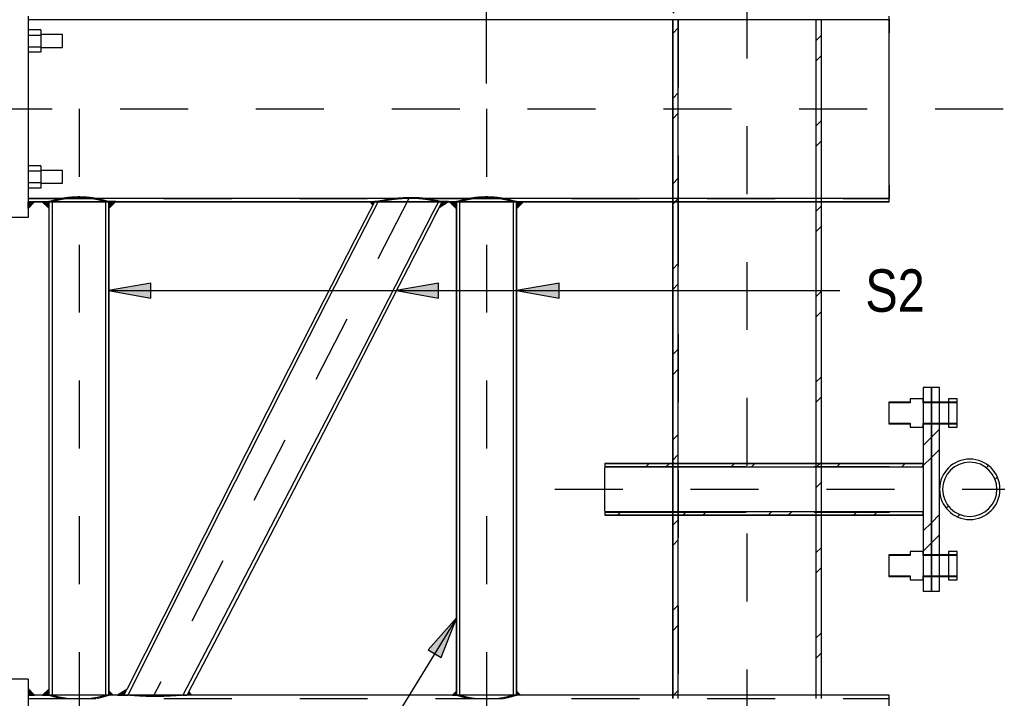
# Model space of a CAD drawing. Header units: metres. Extents: x -1109.9 to -1078.3, y 2.7 to 25.4.
# Drawn here: x -1086.195 to -1084.756, y 21.287 to 22.287 of the extents above; entities that cross this region are included whole.
import ezdxf

# ---------------------------------------------------------------- set-up
doc = ezdxf.new("R2010")
doc.units = ezdxf.units.M
doc.linetypes.add('JacobsCenter', pattern=[0.015, 0.009, -0.0015, 0.003, -0.0015])
doc.linetypes.add('JacobsDash', pattern=[0.0045, 0.003, -0.0015])
doc.layers.get('Defpoints').update_dxf_attribs({"color": 41})
for name, color, linetype, lineweight in [('A-ANNO-DIMS', 7, 'Continuous', 9), ('A-DETL', 7, 'Continuous', 13), ('A-DETL-GENF', 7, 'Continuous', 9), ('A-GENM', 7, 'Continuous', 35), ('G-ANNO-TEXT', 7, 'Continuous', 9), ('S-BEAM', 7, 'Continuous', 50), ('S-BEAM-HDLN', 7, 'JacobsDash', 18), ('S-FSTN', 7, 'Continuous', 18)]:
    doc.layers.add(name, color=color, linetype=linetype, lineweight=lineweight)
doc.styles.add('Arial Narrow', font='ARIALN.TTF', dxfattribs={"height": 0.0625})
doc.dimstyles.new('Dimension_Standard_O__mm_', dxfattribs={"dimscale": 0.3048, "dimtxt": 0.063964, "dimasz": 0.205052, "dimexe": 0.19685, "dimexo": 0.123031, "dimgap": 0.123031, "dimtad": 1, "dimdec": 0, "dimlfac": 1000, "dimzin": 0, "dimdsep": 46, "dimtxsty": 'Arial Narrow', "dimsah": 1, "dimcen": 0.09, "dimaunit": 1, "dimadec": 4, "dimazin": 0, "dimtfac": 1, "dimtdec": 4, "dimtix": 1, "dimtmove": 0, "dimatfit": 3, "dimfxl": 1, "dimtvp": 1, "dimtfill": 1, "dimtolj": 1, "dimtzin": 0, "dimlwd": 18, "dimlwe": 18, "dimarcsym": 2})
pattern_1 = [(45, (1135.384, 22.258), (-0.0628618, 0.0628618), []), (45, (1135.384, 22.354), (-0.0628618, 0.0628618), [])]

# ---------------------------------------------------------------- blocks, each defined once
blk = doc.blocks.new('T2D_STATIC SIGN BRACKET BR_08 _3750 WX2700 H_ - SIGN BRACKET 400x400-7293269-DRG-2873202 - TRUSS TYPE T6')
at = {"layer": 'A-GENM', "lineweight": 9}
h = blk.add_hatch(dxfattribs=at)
h.set_pattern_fill('FP_3', color=256, style=0, pattern_type=2)
h.set_pattern_definition(pattern_1)
h.paths.add_polyline_path([(1138.0564, 21.4448), (1138.0564, 21.7448), (1138.0444, 21.7448), (1138.0444, 21.4448)])
h = blk.add_hatch(dxfattribs=at)
h.set_pattern_fill('FP_3', color=256, style=0, pattern_type=2)
h.set_pattern_definition(pattern_1)
h.paths.add_polyline_path([(1138.0684, 21.4448), (1138.0684, 21.7448), (1138.0564, 21.7448), (1138.0564, 21.4448)])
h = blk.add_hatch(dxfattribs=at)
h.set_pattern_fill('FP_3', color=256, style=0, pattern_type=2)
h.set_pattern_definition(pattern_1)
h.paths.add_polyline_path([(1137.5753, 21.5571), (1138.0444, 21.5571), (1138.0444, 21.5616), (1137.5753, 21.5616)])
h.paths.add_polyline_path([(1138.0444, 21.6279), (1138.0444, 21.6324), (1137.5753, 21.6324), (1137.5753, 21.6279), (1137.9575, 21.6279)])
h = blk.add_hatch(dxfattribs=at)
h.set_pattern_fill('FP_3', color=256, style=0, pattern_type=2)
h.set_pattern_definition(pattern_1)
h.paths.add_polyline_path([(1138.1128, 21.5503), (1138.1243, 21.5518), (1138.135, 21.5563), (1138.1442, 21.5633), (1138.1513, 21.5725), (1138.1558, 21.5833), (1138.1573, 21.5948), (1138.1558, 21.6063), (1138.1513, 21.617), (1138.1442, 21.6262), (1138.135, 21.6333), (1138.1243, 21.6377), (1138.1128, 21.6392), (1138.1013, 21.6377), (1138.0906, 21.6333), (1138.0814, 21.6262), (1138.0743, 21.617), (1138.0699, 21.6063), (1138.0684, 21.5948), (1138.0699, 21.5833), (1138.0743, 21.5725), (1138.0814, 21.5633), (1138.0906, 21.5563), (1138.1013, 21.5518), (1138.1078, 21.551)])
h.paths.add_polyline_path([(1138.1128, 21.5548), (1138.1025, 21.5562), (1138.0928, 21.5602), (1138.0846, 21.5665), (1138.0782, 21.5748), (1138.0742, 21.5844), (1138.0729, 21.5948), (1138.0742, 21.6051), (1138.0782, 21.6147), (1138.0846, 21.623), (1138.0928, 21.6294), (1138.1025, 21.6334), (1138.1128, 21.6347), (1138.1232, 21.6334), (1138.1328, 21.6294), (1138.1411, 21.623), (1138.1474, 21.6147), (1138.1514, 21.6051), (1138.1528, 21.5948), (1138.1514, 21.5844), (1138.1474, 21.5748), (1138.1411, 21.5665), (1138.1328, 21.5602), (1138.1232, 21.5562)])
at = {"layer": 'S-BEAM-HDLN', "linetype": 'Continuous', "lineweight": 9}
h = blk.add_hatch(dxfattribs=at)
h.set_pattern_fill('FP_3', color=256, style=0, pattern_type=2)
h.set_pattern_definition(pattern_1)
h.paths.add_polyline_path([(1137.6836, 20.5848), (1137.6836, 23.2847), (1137.6754, 23.2847), (1137.6754, 20.5848)])
h.paths.add_polyline_path([(1137.8861, 20.5848), (1137.8943, 20.5848), (1137.8943, 23.2847), (1137.8861, 23.2847), (1137.8861, 20.6973)])
at = {"layer": 'A-GENM', "lineweight": 13}
for p, q in [((1137.6753, 22.2867), (1137.6753, 22.0233)), ((1137.6754, 22.2867), (1137.6754, 22.0233)), ((1137.6836, 22.0233), (1137.6836, 22.2867)), ((1137.8861, 22.2867), (1137.8861, 22.0233)), ((1137.8943, 22.0233), (1137.8943, 22.2867)), ((1137.8944, 22.0233), (1137.8944, 22.2867)), ((1137.6753, 22.0232), (1137.6753, 22.0185)), ((1137.6753, 22.0184), (1137.6753, 21.2916)), ((1137.6754, 22.0232), (1137.6754, 22.0185)), ((1137.6754, 22.0184), (1137.6754, 21.6329)), ((1137.6836, 22.0185), (1137.6836, 22.0232)), ((1137.6836, 21.6329), (1137.6836, 22.0184)), ((1137.8861, 22.0232), (1137.8861, 22.0185)), ((1137.8861, 22.0184), (1137.8861, 21.6329)), ((1137.8943, 22.0185), (1137.8943, 22.0232)), ((1137.8943, 21.6329), (1137.8943, 22.0184)), ((1137.8944, 22.0185), (1137.8944, 22.0232)), ((1137.8944, 21.2916), (1137.8944, 22.0184)), ((1138.0564, 21.7448), (1138.0444, 21.7448)), ((1138.0444, 21.7448), (1138.0444, 21.7233)), ((1138.0564, 21.7233), (1138.0564, 21.7448)), ((1138.0684, 21.7448), (1138.0564, 21.7448)), ((1138.0564, 21.7448), (1138.0564, 21.7233)), ((1138.0684, 21.7233), (1138.0684, 21.7448)), ((1138.0444, 21.728), (1138.0253, 21.728)), ((1138.0253, 21.728), (1138.0253, 21.7233)), ((1138.0444, 21.7233), (1138.0444, 21.728)), ((1138.0944, 21.728), (1138.0817, 21.728)), ((1138.0817, 21.728), (1138.0817, 21.7233)), ((1138.0944, 21.7233), (1138.0944, 21.728)), ((1138.0253, 21.7233), (1137.9936, 21.7233)), ((1137.9936, 21.7232), (1137.9936, 21.7224)), ((1138.0253, 21.7224), (1137.9936, 21.7224)), ((1137.9936, 21.7224), (1137.9936, 21.6922)), ((1138.0253, 21.7232), (1138.0253, 21.7224)), ((1138.0944, 21.7233), (1138.0444, 21.7233)), ((1138.0444, 21.7224), (1138.0444, 21.7232)), ((1138.0444, 21.7232), (1138.0444, 21.6913)), ((1138.0944, 21.7224), (1138.0444, 21.7224)), ((1138.0564, 21.6913), (1138.0564, 21.7232)), ((1138.0564, 21.7232), (1138.0564, 21.6913)), ((1138.0684, 21.6913), (1138.0684, 21.7232)), ((1138.0817, 21.7232), (1138.0817, 21.7224)), ((1138.0817, 21.7224), (1138.0817, 21.6922)), ((1138.0944, 21.7224), (1138.0944, 21.7232)), ((1138.0944, 21.6922), (1138.0944, 21.7224)), ((1138.0944, 21.6922), (1138.0944, 21.7224)), ((1137.9936, 21.6922), (1138.0253, 21.6922)), ((1137.9936, 21.6922), (1137.9936, 21.6913)), ((1137.9936, 21.6913), (1138.0253, 21.6913)), ((1138.0253, 21.6922), (1138.0253, 21.6913)), ((1138.0253, 21.6912), (1138.0253, 21.6865)), ((1138.0253, 21.6865), (1138.0444, 21.6865)), ((1138.0444, 21.6913), (1138.0444, 21.6922)), ((1138.0444, 21.6922), (1138.0944, 21.6922)), ((1138.0444, 21.6913), (1138.0944, 21.6913)), ((1138.0444, 21.6865), (1138.0444, 21.6912)), ((1138.0444, 21.6912), (1138.0444, 21.6329)), ((1138.0564, 21.4983), (1138.0564, 21.6912)), ((1138.0564, 21.6912), (1138.0564, 21.4983)), ((1138.0684, 21.4983), (1138.0684, 21.6912)), ((1138.0817, 21.6922), (1138.0817, 21.6913)), ((1138.0817, 21.6912), (1138.0817, 21.6865)), ((1138.0817, 21.6865), (1138.0944, 21.6865)), ((1138.0944, 21.6913), (1138.0944, 21.6922)), ((1138.0944, 21.6865), (1138.0944, 21.6912)), ((1137.6752, 21.6328), (1137.5753, 21.6328)), ((1137.5753, 21.6328), (1137.5753, 21.6324)), ((1137.6752, 21.6324), (1137.5753, 21.6324)), ((1137.5753, 21.6324), (1137.5753, 21.6284)), ((1137.5753, 21.6283), (1137.5753, 21.6279)), ((1137.5753, 21.6279), (1137.6752, 21.6279)), ((1137.5753, 21.5948), (1137.5753, 21.6271)), ((1137.6834, 21.6328), (1137.6753, 21.6328)), ((1137.6834, 21.6324), (1137.6753, 21.6324)), ((1137.6753, 21.6279), (1137.6834, 21.6279)), ((1137.6754, 21.6328), (1137.6754, 21.6284)), ((1137.6754, 21.6283), (1137.6754, 21.5613)), ((1137.8861, 21.6328), (1137.6835, 21.6328)), ((1137.8861, 21.6324), (1137.6835, 21.6324)), ((1137.6835, 21.6279), (1137.8861, 21.6279)), ((1137.6836, 21.6284), (1137.6836, 21.6328)), ((1137.6836, 21.5613), (1137.6836, 21.6283)), ((1137.8861, 21.6328), (1137.8861, 21.6284)), ((1137.8861, 21.6283), (1137.8861, 21.5613)), ((1137.8943, 21.6328), (1137.8862, 21.6328)), ((1137.8943, 21.6324), (1137.8862, 21.6324)), ((1137.8862, 21.6279), (1137.8943, 21.6279)), ((1137.8943, 21.6284), (1137.8943, 21.6328)), ((1137.8943, 21.5613), (1137.8943, 21.6283)), ((1138.0444, 21.6328), (1137.8944, 21.6328)), ((1138.0444, 21.6324), (1137.8944, 21.6324)), ((1137.8944, 21.6279), (1138.0444, 21.6279)), ((1138.0444, 21.6328), (1138.0444, 21.6284)), ((1138.0444, 21.6284), (1138.0444, 21.6324)), ((1138.0444, 21.6283), (1138.0444, 21.5613)), ((1138.0444, 21.6279), (1138.0444, 21.6283)), ((1137.5753, 21.5625), (1137.5753, 21.5948)), ((1137.6752, 21.5616), (1137.5753, 21.5616)), ((1137.5753, 21.5616), (1137.5753, 21.5613)), ((1137.5753, 21.5612), (1137.5753, 21.5571)), ((1137.5753, 21.5571), (1137.6752, 21.5571)), ((1137.5753, 21.5571), (1137.5753, 21.5567)), ((1137.5753, 21.5567), (1137.6752, 21.5567)), ((1137.6834, 21.5616), (1137.6753, 21.5616)), ((1137.6753, 21.5571), (1137.6834, 21.5571)), ((1137.6753, 21.5567), (1137.6834, 21.5567)), ((1137.6754, 21.5612), (1137.6754, 21.5568)), ((1137.6754, 21.5567), (1137.6754, 21.2916)), ((1137.8861, 21.5616), (1137.6835, 21.5616)), ((1137.6835, 21.5571), (1137.8861, 21.5571)), ((1137.6835, 21.5567), (1137.8861, 21.5567)), ((1137.6836, 21.5568), (1137.6836, 21.5612)), ((1137.6836, 21.2916), (1137.6836, 21.5567)), ((1137.8861, 21.5612), (1137.8861, 21.5568)), ((1137.8861, 21.5567), (1137.8861, 21.2916)), ((1137.8943, 21.5616), (1137.8862, 21.5616)), ((1137.8862, 21.5571), (1137.8943, 21.5571)), ((1137.8862, 21.5567), (1137.8943, 21.5567)), ((1137.8943, 21.5568), (1137.8943, 21.5612)), ((1137.8943, 21.2916), (1137.8943, 21.5567)), ((1138.0444, 21.5616), (1137.8944, 21.5616)), ((1137.8944, 21.5571), (1138.0444, 21.5571)), ((1137.8944, 21.5567), (1138.0444, 21.5567)), ((1138.0444, 21.5613), (1138.0444, 21.5616)), ((1138.0444, 21.5612), (1138.0444, 21.5568)), ((1138.0444, 21.5571), (1138.0444, 21.5612)), ((1138.0444, 21.5567), (1138.0444, 21.4983)), ((1138.0253, 21.4983), (1137.9936, 21.4983)), ((1137.9936, 21.4982), (1137.9936, 21.4974)), ((1138.0253, 21.4974), (1137.9936, 21.4974)), ((1137.9936, 21.4974), (1137.9936, 21.4672)), ((1138.0444, 21.503), (1138.0253, 21.503)), ((1138.0253, 21.503), (1138.0253, 21.4983)), ((1138.0253, 21.4982), (1138.0253, 21.4974)), ((1138.0444, 21.4983), (1138.0444, 21.503)), ((1138.0944, 21.4983), (1138.0444, 21.4983)), ((1138.0444, 21.4974), (1138.0444, 21.4982)), ((1138.0444, 21.4982), (1138.0444, 21.4663)), ((1138.0944, 21.4974), (1138.0444, 21.4974)), ((1138.0564, 21.4663), (1138.0564, 21.4982)), ((1138.0564, 21.4982), (1138.0564, 21.4663)), ((1138.0684, 21.4663), (1138.0684, 21.4982)), ((1138.0944, 21.503), (1138.0817, 21.503)), ((1138.0817, 21.503), (1138.0817, 21.4983)), ((1138.0817, 21.4982), (1138.0817, 21.4974)), ((1138.0817, 21.4974), (1138.0817, 21.4672)), ((1138.0944, 21.4983), (1138.0944, 21.503)), ((1138.0944, 21.4974), (1138.0944, 21.4982)), ((1138.0944, 21.4672), (1138.0944, 21.4974)), ((1138.0944, 21.4672), (1138.0944, 21.4974)), ((1137.9936, 21.4672), (1138.0253, 21.4672)), ((1137.9936, 21.4672), (1137.9936, 21.4663)), ((1138.0253, 21.4672), (1138.0253, 21.4663)), ((1138.0444, 21.4663), (1138.0444, 21.4672)), ((1138.0444, 21.4672), (1138.0944, 21.4672)), ((1138.0817, 21.4672), (1138.0817, 21.4663)), ((1138.0944, 21.4663), (1138.0944, 21.4672)), ((1137.9936, 21.4663), (1138.0253, 21.4663)), ((1138.0253, 21.4662), (1138.0253, 21.4615)), ((1138.0253, 21.4615), (1138.0444, 21.4615)), ((1138.0444, 21.4663), (1138.0944, 21.4663)), ((1138.0444, 21.4615), (1138.0444, 21.4662)), ((1138.0444, 21.4662), (1138.0444, 21.4448)), ((1138.0564, 21.4448), (1138.0564, 21.4662)), ((1138.0564, 21.4662), (1138.0564, 21.4448)), ((1138.0684, 21.4448), (1138.0684, 21.4662)), ((1138.0817, 21.4662), (1138.0817, 21.4615)), ((1138.0817, 21.4615), (1138.0944, 21.4615)), ((1138.0944, 21.4615), (1138.0944, 21.4662)), ((1138.0444, 21.4448), (1138.0564, 21.4448)), ((1138.0564, 21.4448), (1138.0684, 21.4448)), ((1137.6753, 21.2915), (1137.6753, 21.2868)), ((1137.6754, 21.2915), (1137.6754, 21.2868)), ((1137.6836, 21.2868), (1137.6836, 21.2915)), ((1137.8861, 21.2915), (1137.8861, 21.2868)), ((1137.8943, 21.2868), (1137.8943, 21.2915)), ((1137.8944, 21.2868), (1137.8944, 21.2915))]:
    blk.add_line(p, q, dxfattribs=at)
for radius, start, end in [(0.0445, 90, 270), (0.0399, 90, 270), (0.0445, 270, 90), (0.04, 270, 90)]:
    blk.add_arc((1138.1128, 21.5948), radius, start, end, dxfattribs=at)
at = {"layer": 'S-BEAM-HDLN', "lineweight": 13}
for p, q in [((1137.6835, 22.2867), (1137.6835, 22.0233)), ((1137.8862, 22.2867), (1137.8862, 22.0233)), ((1137.6835, 22.0232), (1137.6835, 21.2868)), ((1137.8862, 22.0232), (1137.8862, 21.2868)), ((1137.5753, 21.6283), (1137.6752, 21.6283)), ((1137.6753, 21.6283), (1137.6834, 21.6283)), ((1137.6835, 21.6283), (1137.8861, 21.6283)), ((1137.8862, 21.6283), (1137.8943, 21.6283)), ((1137.8944, 21.6283), (1138.0444, 21.6283)), ((1137.5753, 21.5612), (1137.6752, 21.5612)), ((1137.6753, 21.5612), (1137.6834, 21.5612)), ((1137.6835, 21.5612), (1137.8861, 21.5612)), ((1137.8862, 21.5612), (1137.8943, 21.5612)), ((1137.8944, 21.5612), (1138.0444, 21.5612))]:
    blk.add_line(p, q, dxfattribs=at)
blk = doc.blocks.new('WGA22_Str_Fra_Steel_CHS - 273_1x4_8 CHS-7775143-DRG-2873202 - TRUSS TYPE T6')
at = {"layer": 'S-BEAM-HDLN', "lineweight": 13}
for p, q in [((1136.7263, 22.2867), (1137.9942, 22.2867)), ((1136.7263, 22.0232), (1137.9942, 22.0232))]:
    blk.add_line(p, q, dxfattribs=at)
blk = doc.blocks.new('Column Base Plate with Anchors_T2D - 25mm-V13-DRG-2873202 - TRUSS TYPE T6')
at = {"layer": 'S-FSTN', "lineweight": 13}
for p, q in [((1136.7013, 21.995), (1136.7013, 22.315)), ((1136.7263, 22.315), (1136.7013, 22.315)), ((1136.7263, 22.315), (1136.7263, 22.3015)), ((1136.7263, 22.2915), (1136.7263, 22.0184)), ((1136.6563, 22.2632), (1136.6563, 22.2714)), ((1136.669, 22.2714), (1136.6563, 22.2714)), ((1136.6563, 22.2467), (1136.6563, 22.2632)), ((1136.669, 22.2632), (1136.6563, 22.2632)), ((1136.669, 22.2714), (1136.669, 22.2632)), ((1136.6763, 22.2645), (1136.669, 22.2645)), ((1136.669, 22.2632), (1136.669, 22.2467)), ((1136.7453, 22.2714), (1136.7263, 22.2714)), ((1136.7453, 22.2632), (1136.7263, 22.2632)), ((1136.7453, 22.2714), (1136.7453, 22.2632)), ((1136.7771, 22.2645), (1136.7453, 22.2645)), ((1136.7453, 22.2632), (1136.7453, 22.2467)), ((1136.7771, 22.2455), (1136.7771, 22.2645)), ((1136.6563, 22.2385), (1136.6563, 22.2467)), ((1136.669, 22.2467), (1136.6563, 22.2467)), ((1136.669, 22.2467), (1136.669, 22.2385)), ((1136.669, 22.2455), (1136.6763, 22.2455)), ((1136.7263, 22.2467), (1136.7453, 22.2467)), ((1136.7453, 22.2467), (1136.7453, 22.2385)), ((1136.7453, 22.2455), (1136.7771, 22.2455)), ((1136.6563, 22.2385), (1136.669, 22.2385)), ((1136.7453, 22.2385), (1136.7263, 22.2385)), ((1136.6563, 22.0632), (1136.6563, 22.0714)), ((1136.669, 22.0714), (1136.6563, 22.0714)), ((1136.6563, 22.0467), (1136.6563, 22.0632)), ((1136.669, 22.0632), (1136.6563, 22.0632)), ((1136.669, 22.0714), (1136.669, 22.0632)), ((1136.6763, 22.0645), (1136.669, 22.0645)), ((1136.669, 22.0632), (1136.669, 22.0467)), ((1136.7453, 22.0714), (1136.7263, 22.0714)), ((1136.7453, 22.0632), (1136.7263, 22.0632)), ((1136.7453, 22.0714), (1136.7453, 22.0632)), ((1136.7771, 22.0645), (1136.7453, 22.0645)), ((1136.7453, 22.0632), (1136.7453, 22.0467)), ((1136.7771, 22.0455), (1136.7771, 22.0645)), ((1136.6563, 22.0385), (1136.6563, 22.0467)), ((1136.669, 22.0467), (1136.6563, 22.0467)), ((1136.669, 22.0467), (1136.669, 22.0385)), ((1136.669, 22.0455), (1136.6763, 22.0455)), ((1136.7263, 22.0467), (1136.7453, 22.0467)), ((1136.7453, 22.0467), (1136.7453, 22.0385)), ((1136.7453, 22.0455), (1136.7771, 22.0455)), ((1136.6563, 22.0385), (1136.669, 22.0385)), ((1136.7453, 22.0385), (1136.7263, 22.0385)), ((1136.7263, 22.0084), (1136.7263, 21.995)), ((1136.7263, 21.995), (1136.7013, 21.995))]:
    blk.add_line(p, q, dxfattribs=at)
at = {"layer": 'S-FSTN', "linetype": 'JacobsDash', "lineweight": 13}
for p, q in [((1136.7013, 22.2645), (1136.6763, 22.2645)), ((1136.6763, 22.2455), (1136.7013, 22.2455)), ((1136.7013, 22.0645), (1136.6763, 22.0645)), ((1136.6763, 22.0455), (1136.7013, 22.0455))]:
    blk.add_line(p, q, dxfattribs=at)
blk = doc.blocks.new('DIMBLOCK64-DRG-2873202 - TRUSS TYPE T6')
at = {"layer": 'A-ANNO-DIMS', "color": 0, "lineweight": 18, "transparency": 16777216}
for p, q in [((-1085.5079, 22.1925), (-1085.5079, 22.7333)), ((-1085.1244, 22.636), (-1085.1244, 22.7333)), ((-1085.1869, 22.6733), (-1085.4454, 22.6733))]:
    blk.add_line(p, q, dxfattribs=at)
at = {"layer": 'A-ANNO-DIMS', "color": 0, "transparency": 16777216}
for points in [[(-1085.4454, 22.6837), (-1085.4454, 22.6629), (-1085.5079, 22.6733)], [(-1085.1869, 22.6837), (-1085.1869, 22.6629), (-1085.1244, 22.6733)]]:
    blk.add_solid(points, dxfattribs=at)
at = {"layer": 'Defpoints', "color": 0, "transparency": 16777216}
for p in [(-1085.5079, 22.6733), (-1085.1244, 22.5985), (-1085.5079, 22.155)]:
    blk.add_point(p, dxfattribs=at)
at = {"layer": 'A-ANNO-DIMS', "color": 0, "lineweight": 18, "transparency": 16777216, "insert": (-1085.3161, 22.7481), "char_height": 0.0625, "width": 0.142549, "attachment_point": 5, "style": 'Arial Narrow', "bg_fill": 3, "box_fill_scale": 1.1, "bg_fill_color": 256, "bg_fill_true_color": 13158600, "bg_fill_transparency": 0}
blk.add_mtext('\\A1;385\u200e', dxfattribs=at)

msp = doc.modelspace()

# ---------------------------------------------------------------- hatches: boundary and pattern name
at = {"layer": 'A-DETL-GENF'}
for points in [[(-1086.1829, 22.0084), (-1086.1732, 22.0184), (-1086.1829, 22.0184)], [(-1086.1524, 22.0088), (-1086.1524, 22.0185), (-1086.1624, 22.0185), (-1086.1537, 22.0101)], [(-1086.0635, 22.0088), (-1086.0535, 22.0185), (-1086.0635, 22.0185)], [(-1085.6755, 22.0136), (-1085.673, 22.0184), (-1085.6789, 22.0184)], [(-1085.5774, 22.0099), (-1085.5639, 22.0185), (-1085.573, 22.0185)], [(-1085.5524, 22.0086), (-1085.5524, 22.0183), (-1085.5624, 22.0183), (-1085.5527, 22.0089)], [(-1085.4635, 22.0086), (-1085.4535, 22.0183), (-1085.4635, 22.0183)], [(-1086.1732, 21.2915), (-1086.1829, 21.3015), (-1086.1829, 21.2915)], [(-1086.1524, 21.2915), (-1086.1524, 21.3004), (-1086.1615, 21.2915), (-1086.1537, 21.2915)], [(-1086.0635, 21.2915), (-1086.0577, 21.2915), (-1086.0635, 21.2972)], [(-1086.051, 21.2915), (-1086.0418, 21.2915), (-1086.0375, 21.3), (-1086.041, 21.2978)], [(-1085.9428, 21.2915), (-1085.9462, 21.2963), (-1085.9488, 21.2915)], [(-1085.5524, 21.2915), (-1085.5524, 21.2971), (-1085.5582, 21.2915), (-1085.5527, 21.2915)], [(-1085.4635, 21.2915), (-1085.4577, 21.2915), (-1085.4635, 21.2971)]]:
    msp.add_hatch(color=256, dxfattribs=at).paths.add_polyline_path(points)
at = {"layer": 'G-ANNO-TEXT'}
for points in [[(-1086.0647, 21.8875), (-1086.0022, 21.8765), (-1086.0022, 21.8986)], [(-1085.641, 21.8875), (-1085.5785, 21.8765), (-1085.5785, 21.8986)], [(-1085.4636, 21.8875), (-1085.4011, 21.8765), (-1085.4011, 21.8986)], [(-1085.5516, 21.406), (-1085.5937, 21.3584), (-1085.5749, 21.3469)]]:
    msp.add_hatch(color=256, dxfattribs=at).paths.add_polyline_path(points)

# ---------------------------------------------------------------- linework, layer by layer
at = {"layer": 'A-DETL', "linetype": 'JacobsCenter', "lineweight": 18}
for p, q in [((-1085.1244, 23.3296), (-1085.1244, 20.4877)), ((-1087.0474, 22.155), (-1084.6674, 22.155)), ((-1086.1079, 22.155), (-1086.1079, 21.155)), ((-1085.5079, 22.155), (-1085.5079, 21.155)), ((-1085.6224, 22.0233), (-1085.9986, 21.2896)), ((-1085.4074, 21.5948), (-1084.6274, 21.5948))]:
    msp.add_line(p, q, dxfattribs=at)
at = {"layer": 'A-DETL'}
for p, q in [((-1084.915, 22.0184), (-1084.915, 22.2915)), ((-1086.1829, 22.0084), (-1086.1829, 22.0184)), ((-1086.1829, 22.0184), (-1086.1732, 22.0184)), ((-1086.1732, 22.0184), (-1086.1829, 22.0084)), ((-1086.1624, 22.0185), (-1086.1524, 22.0185)), ((-1086.1524, 22.0088), (-1086.1624, 22.0185)), ((-1086.1524, 22.0185), (-1086.1524, 22.0088)), ((-1086.0535, 22.0185), (-1086.0635, 22.0185)), ((-1086.0635, 22.0185), (-1086.0635, 22.0088)), ((-1086.0635, 22.0088), (-1086.0535, 22.0185)), ((-1085.6789, 22.0184), (-1085.673, 22.0184)), ((-1085.6755, 22.0136), (-1085.6789, 22.0184)), ((-1085.673, 22.0184), (-1085.6755, 22.0136)), ((-1085.573, 22.0185), (-1085.5774, 22.0099)), ((-1085.5774, 22.0099), (-1085.5639, 22.0185)), ((-1085.5639, 22.0185), (-1085.573, 22.0185)), ((-1085.5624, 22.0183), (-1085.5524, 22.0183)), ((-1085.5524, 22.0086), (-1085.5624, 22.0183)), ((-1085.5524, 22.0183), (-1085.5524, 22.0086)), ((-1085.4535, 22.0183), (-1085.4635, 22.0183)), ((-1085.4635, 22.0183), (-1085.4635, 22.0086)), ((-1085.4635, 22.0086), (-1085.4535, 22.0183)), ((-1086.1829, 21.3015), (-1086.1829, 21.2915)), ((-1086.1732, 21.2915), (-1086.1829, 21.3015)), ((-1086.1524, 21.3004), (-1086.1615, 21.2915)), ((-1086.1524, 21.2915), (-1086.1524, 21.3004)), ((-1086.0635, 21.2915), (-1086.0635, 21.2972)), ((-1086.0635, 21.2972), (-1086.0577, 21.2915)), ((-1086.0375, 21.3), (-1086.051, 21.2915)), ((-1086.0418, 21.2915), (-1086.0375, 21.3)), ((-1085.9488, 21.2915), (-1085.9462, 21.2963)), ((-1085.9462, 21.2963), (-1085.9428, 21.2915)), ((-1085.5524, 21.2971), (-1085.5582, 21.2915)), ((-1085.5524, 21.2915), (-1085.5524, 21.2971)), ((-1085.4635, 21.2915), (-1085.4635, 21.2971)), ((-1085.4635, 21.2971), (-1085.4577, 21.2915)), ((-1086.1829, 21.2915), (-1086.1732, 21.2915)), ((-1086.1615, 21.2915), (-1086.1524, 21.2915)), ((-1086.0577, 21.2915), (-1086.0635, 21.2915)), ((-1086.051, 21.2915), (-1086.0418, 21.2915)), ((-1085.9428, 21.2915), (-1085.9488, 21.2915)), ((-1085.5582, 21.2915), (-1085.5524, 21.2915)), ((-1085.4577, 21.2915), (-1085.4635, 21.2915)), ((-1084.915, 21.0184), (-1084.915, 21.2884))]:
    msp.add_line(p, q, dxfattribs=at)
at = {"layer": 'G-ANNO-TEXT'}
for p, q in [((-1086.0022, 21.8986), (-1086.0647, 21.8875)), ((-1086.0647, 21.8875), (-1086.0022, 21.8765)), ((-1086.0647, 21.8875), (-1084.9877, 21.8875)), ((-1086.0022, 21.8765), (-1086.0022, 21.8986)), ((-1085.5785, 21.8986), (-1085.641, 21.8875)), ((-1085.641, 21.8875), (-1085.5785, 21.8765)), ((-1085.641, 21.8875), (-1084.9877, 21.8875)), ((-1085.5785, 21.8765), (-1085.5785, 21.8986)), ((-1085.4011, 21.8986), (-1085.4636, 21.8875)), ((-1085.4636, 21.8875), (-1085.4011, 21.8765)), ((-1085.4636, 21.8875), (-1084.9877, 21.8875)), ((-1085.4011, 21.8765), (-1085.4011, 21.8986)), ((-1085.5516, 21.406), (-1086.0151, 20.6491)), ((-1085.5516, 21.406), (-1085.5937, 21.3584)), ((-1085.5749, 21.3469), (-1085.5516, 21.406)), ((-1085.5937, 21.3584), (-1085.5749, 21.3469))]:
    msp.add_line(p, q, dxfattribs=at)
at = {"layer": 'S-BEAM', "lineweight": 13}
for p, q in [((-1086.1829, 22.2866), (-1085.234, 22.2866)), ((-1085.2339, 22.2866), (-1085.2258, 22.2866)), ((-1085.2257, 22.2866), (-1085.0231, 22.2866)), ((-1085.023, 22.2866), (-1085.0149, 22.2866)), ((-1085.0148, 22.2866), (-1084.915, 22.2866)), ((-1084.915, 22.2866), (-1084.915, 22.2867)), ((-1084.915, 22.2851), (-1084.915, 22.2672)), ((-1084.915, 22.0427), (-1084.915, 22.0248)), ((-1085.234, 22.0233), (-1086.1829, 22.0233)), ((-1086.1829, 22.0185), (-1086.1624, 22.0185)), ((-1086.1732, 22.0184), (-1086.1623, 22.0184)), ((-1086.1524, 22.0185), (-1086.0635, 22.0185)), ((-1086.1524, 22.0184), (-1086.0635, 22.0184)), ((-1086.1521, 22.0185), (-1086.1521, 22.0185)), ((-1086.147, 22.0185), (-1086.1521, 22.0185)), ((-1086.1521, 22.0184), (-1086.1521, 21.2916)), ((-1086.147, 22.0185), (-1086.147, 22.0185)), ((-1086.147, 21.2916), (-1086.147, 22.0184)), ((-1086.0638, 22.0185), (-1086.0688, 22.0185)), ((-1086.0688, 22.0185), (-1086.0688, 22.0185)), ((-1086.0688, 22.0184), (-1086.0688, 21.2916)), ((-1086.0638, 22.0185), (-1086.0638, 22.0185)), ((-1086.0638, 21.2916), (-1086.0638, 22.0184)), ((-1086.0535, 22.0185), (-1085.673, 22.0185)), ((-1086.0535, 22.0184), (-1085.6789, 22.0184)), ((-1085.673, 22.0184), (-1085.7018, 21.9623)), ((-1085.673, 22.0184), (-1085.573, 22.0184)), ((-1085.6673, 22.0185), (-1085.6729, 22.0185)), ((-1085.6727, 22.0185), (-1085.234, 22.0185)), ((-1085.6673, 22.0185), (-1085.6673, 22.0185)), ((-1085.6226, 21.9217), (-1085.5731, 22.0184)), ((-1085.5788, 22.0184), (-1085.5864, 22.0035)), ((-1085.5848, 21.9956), (-1085.5732, 22.0184)), ((-1085.5787, 22.0185), (-1085.5788, 22.0185)), ((-1085.5731, 22.0185), (-1085.5787, 22.0185)), ((-1085.5731, 22.0185), (-1085.5731, 22.0185)), ((-1085.5639, 22.0184), (-1085.2258, 22.0184)), ((-1085.5521, 22.0185), (-1085.5521, 22.0185)), ((-1085.547, 22.0185), (-1085.5521, 22.0185)), ((-1085.5521, 22.0184), (-1085.5521, 21.2916)), ((-1085.547, 22.0185), (-1085.547, 22.0185)), ((-1085.547, 21.2916), (-1085.547, 22.0184)), ((-1085.4638, 22.0185), (-1085.4688, 22.0185)), ((-1085.4688, 22.0185), (-1085.4688, 22.0185)), ((-1085.4688, 22.0184), (-1085.4688, 21.2916)), ((-1085.4638, 22.0185), (-1085.4638, 22.0185)), ((-1085.4638, 21.2916), (-1085.4638, 22.0184)), ((-1085.2258, 22.0233), (-1085.2339, 22.0233)), ((-1085.2339, 22.0185), (-1085.2258, 22.0185)), ((-1085.0231, 22.0233), (-1085.2257, 22.0233)), ((-1085.2257, 22.0185), (-1085.0231, 22.0185)), ((-1085.2257, 22.0184), (-1085.0231, 22.0184)), ((-1085.0149, 22.0233), (-1085.023, 22.0233)), ((-1085.023, 22.0185), (-1085.0149, 22.0185)), ((-1085.023, 22.0184), (-1084.915, 22.0184)), ((-1084.915, 22.0233), (-1085.0148, 22.0233)), ((-1085.0148, 22.0185), (-1084.915, 22.0185)), ((-1084.915, 22.0233), (-1084.915, 22.0233)), ((-1084.915, 22.0185), (-1084.915, 22.0232)), ((-1084.915, 22.0184), (-1084.915, 22.0185)), ((-1086.1524, 22.0088), (-1086.1524, 21.3004)), ((-1086.0635, 21.2972), (-1086.0635, 22.0088)), ((-1085.5524, 22.0086), (-1085.5524, 21.2971)), ((-1085.4635, 21.2971), (-1085.4635, 22.0086)), ((-1085.8945, 21.4069), (-1085.9548, 21.2916)), ((-1085.234, 21.2914), (-1086.1829, 21.2914)), ((-1086.1615, 21.2915), (-1086.1732, 21.2915)), ((-1086.0635, 21.2915), (-1086.1524, 21.2915)), ((-1086.1521, 21.2915), (-1086.1521, 21.2914)), ((-1086.1521, 21.2914), (-1086.147, 21.2914)), ((-1086.147, 21.2914), (-1086.147, 21.2915)), ((-1086.0688, 21.2915), (-1086.0688, 21.2914)), ((-1086.0688, 21.2914), (-1086.0638, 21.2914)), ((-1086.0638, 21.2914), (-1086.0638, 21.2915)), ((-1086.051, 21.2915), (-1086.0577, 21.2915)), ((-1086.0419, 21.2914), (-1086.0358, 21.2914)), ((-1085.9488, 21.2915), (-1086.0418, 21.2915)), ((-1086.0358, 21.2914), (-1086.0357, 21.2915)), ((-1085.9549, 21.2915), (-1085.9549, 21.2914)), ((-1085.9549, 21.2914), (-1085.9488, 21.2914)), ((-1085.5582, 21.2915), (-1085.9428, 21.2915)), ((-1085.4635, 21.2915), (-1085.5524, 21.2915)), ((-1085.5521, 21.2915), (-1085.5521, 21.2914)), ((-1085.5521, 21.2914), (-1085.547, 21.2914)), ((-1085.547, 21.2914), (-1085.547, 21.2915)), ((-1085.4688, 21.2915), (-1085.4688, 21.2914)), ((-1085.4688, 21.2914), (-1085.4638, 21.2914)), ((-1085.4638, 21.2914), (-1085.4638, 21.2915)), ((-1085.2258, 21.2915), (-1085.4577, 21.2915)), ((-1085.2258, 21.2914), (-1085.2339, 21.2914)), ((-1085.0231, 21.2915), (-1085.2257, 21.2915)), ((-1085.0231, 21.2914), (-1085.2257, 21.2914)), ((-1084.915, 21.2915), (-1085.023, 21.2915)), ((-1085.0149, 21.2914), (-1085.023, 21.2914)), ((-1084.915, 21.2914), (-1085.0148, 21.2914)), ((-1084.915, 21.2914), (-1084.915, 21.2915)), ((-1084.915, 21.2868), (-1084.915, 21.2914))]:
    msp.add_line(p, q, dxfattribs=at)
at = {"layer": 'S-BEAM', "lineweight": 13, "flags": 128}
for points in [[(-1086.0357, 21.2916), (-1085.978, 21.4069), (-1085.9182, 21.5256), (-1085.8569, 21.6469), (-1085.7944, 21.7699), (-1085.731, 21.8941), (-1085.6674, 22.0184)], [(-1085.7018, 21.9623), (-1085.7363, 21.8948), (-1085.7993, 21.7713), (-1085.8617, 21.6487), (-1085.9231, 21.5274), (-1085.9832, 21.4081), (-1086.0376, 21.3)], [(-1085.9463, 21.2963), (-1085.8879, 21.4081), (-1085.8259, 21.5274), (-1085.7631, 21.6487), (-1085.6999, 21.7713), (-1085.6364, 21.8948), (-1085.6226, 21.9217)], [(-1085.6271, 21.924), (-1085.6424, 21.8941), (-1085.7062, 21.7699), (-1085.7698, 21.6469), (-1085.8327, 21.5256), (-1085.8945, 21.4069)]]:
    msp.add_lwpolyline(points, dxfattribs=at)
at = {"layer": 'S-BEAM', "lineweight": 13}
for points in [[(-1086.1521, 22.0185), (-1086.1522, 22.0185), (-1086.1523, 22.0185), (-1086.1523, 22.0185)], [(-1086.0635, 22.0185), (-1086.0636, 22.0185), (-1086.0637, 22.0185), (-1086.0638, 22.0185)], [(-1085.5521, 22.0185), (-1085.5522, 22.0185), (-1085.5523, 22.0185), (-1085.5523, 22.0185)], [(-1085.4635, 22.0185), (-1085.4636, 22.0185), (-1085.4637, 22.0185), (-1085.4638, 22.0185)], [(-1086.1523, 21.2915), (-1086.1523, 21.2915), (-1086.1522, 21.2915), (-1086.1521, 21.2914)], [(-1086.0638, 21.2914), (-1086.0637, 21.2915), (-1086.0636, 21.2915), (-1086.0635, 21.2915)], [(-1085.5523, 21.2915), (-1085.5523, 21.2915), (-1085.5522, 21.2915), (-1085.5521, 21.2914)], [(-1085.4638, 21.2914), (-1085.4637, 21.2915), (-1085.4636, 21.2915), (-1085.4635, 21.2915)]]:
    msp.add_open_spline(points, degree=3, dxfattribs=at)
at = {"layer": 'S-BEAM-HDLN', "lineweight": 13}
for p, q in [((-1084.915, 22.2867), (-1084.915, 22.2851)), ((-1084.915, 22.0248), (-1084.915, 22.0232)), ((-1085.5864, 22.0034), (-1085.6271, 21.924))]:
    msp.add_line(p, q, dxfattribs=at)
for points, knots in [([(-1086.1522, 22.0185), (-1086.152, 22.0186), (-1086.1515, 22.0187), (-1086.1504, 22.0191), (-1086.1491, 22.0195), (-1086.1475, 22.02), (-1086.1457, 22.0205), (-1086.1435, 22.021), (-1086.1412, 22.0217), (-1086.1386, 22.0223), (-1086.1362, 22.0228), (-1086.1347, 22.0231), (-1086.1342, 22.0232)], [0.1220993, 0.1220993, 0.1220993, 0.1220993, 0.2, 0.25, 0.3, 0.35, 0.4, 0.45, 0.5, 0.55, 0.6, 0.6260689, 0.6260689, 0.6260689, 0.6260689]), ([(-1086.1328, 22.0219), (-1086.1337, 22.0217), (-1086.1353, 22.0214), (-1086.1377, 22.0209), (-1086.1397, 22.0204), (-1086.1416, 22.02), (-1086.1432, 22.0196), (-1086.1451, 22.0191), (-1086.1464, 22.0187), (-1086.1469, 22.0186), (-1086.1471, 22.0185)], [0.4, 0.4, 0.4, 0.4, 0.45, 0.5, 0.55, 0.6, 0.65, 0.7, 0.8, 0.8489312, 0.8489312, 0.8489312, 0.8489312]), ([(-1086.133, 22.0234), (-1086.1329, 22.0234), (-1086.1318, 22.0237), (-1086.1296, 22.0241), (-1086.1262, 22.0246), (-1086.1216, 22.0252), (-1086.1155, 22.0256), (-1086.1105, 22.0258), (-1086.1079, 22.0259)], [0.6454895, 0.6454895, 0.6454895, 0.6454895, 0.65, 0.7, 0.75, 0.8, 0.9, 1, 1, 1, 1]), ([(-1086.1079, 22.0259), (-1086.1054, 22.0258), (-1086.1004, 22.0256), (-1086.0943, 22.0252), (-1086.0896, 22.0246), (-1086.0863, 22.0241), (-1086.0841, 22.0237), (-1086.0829, 22.0234), (-1086.0828, 22.0234)], [0, 0, 0, 0, 0.1, 0.2, 0.25, 0.3, 0.35, 0.3545105, 0.3545105, 0.3545105, 0.3545105]), ([(-1086.0688, 22.0185), (-1086.0689, 22.0186), (-1086.0695, 22.0187), (-1086.0708, 22.0191), (-1086.0726, 22.0196), (-1086.0742, 22.02), (-1086.0761, 22.0204), (-1086.0782, 22.0209), (-1086.0805, 22.0214), (-1086.0822, 22.0217), (-1086.083, 22.0219)], [0.1510688, 0.1510688, 0.1510688, 0.1510688, 0.2, 0.3, 0.35, 0.4, 0.45, 0.5, 0.55, 0.6, 0.6, 0.6, 0.6]), ([(-1086.0817, 22.0232), (-1086.0811, 22.0231), (-1086.0796, 22.0228), (-1086.0773, 22.0223), (-1086.0747, 22.0217), (-1086.0723, 22.021), (-1086.0702, 22.0205), (-1086.0683, 22.02), (-1086.0668, 22.0195), (-1086.0655, 22.0191), (-1086.0643, 22.0187), (-1086.0638, 22.0186), (-1086.0637, 22.0185)], [0.3739311, 0.3739311, 0.3739311, 0.3739311, 0.4, 0.45, 0.5, 0.55, 0.6, 0.65, 0.7, 0.75, 0.8, 0.8779007, 0.8779007, 0.8779007, 0.8779007]), ([(-1085.6723, 22.0185), (-1085.6721, 22.0185), (-1085.6716, 22.0186), (-1085.6705, 22.0187), (-1085.6689, 22.019), (-1085.667, 22.0194), (-1085.6652, 22.0198), (-1085.6636, 22.0201), (-1085.6624, 22.0203), (-1085.6611, 22.0205), (-1085.6593, 22.0208), (-1085.6569, 22.0213), (-1085.6544, 22.0217), (-1085.6523, 22.022), (-1085.6507, 22.0223), (-1085.6491, 22.0225), (-1085.6469, 22.0228), (-1085.645, 22.0231), (-1085.6437, 22.0232), (-1085.6435, 22.0233)], [0.1066581, 0.1066581, 0.1066581, 0.1066581, 0.15, 0.2, 0.25, 0.3, 0.35, 0.375, 0.4, 0.425, 0.45, 0.5, 0.55, 0.575, 0.6, 0.625, 0.65, 0.7, 0.7076121, 0.7076121, 0.7076121, 0.7076121]), ([(-1085.6227, 22.0233), (-1085.6248, 22.0232), (-1085.6281, 22.0231), (-1085.6325, 22.0229), (-1085.6357, 22.0227), (-1085.6389, 22.0224), (-1085.642, 22.0221), (-1085.6446, 22.0218), (-1085.6465, 22.0215), (-1085.648, 22.0214), (-1085.6494, 22.0212), (-1085.6512, 22.0209), (-1085.6534, 22.0206), (-1085.6555, 22.0202), (-1085.6571, 22.02), (-1085.6582, 22.0198), (-1085.6593, 22.0197), (-1085.6607, 22.0194), (-1085.6623, 22.0191), (-1085.6639, 22.0188), (-1085.6653, 22.0186), (-1085.6663, 22.0185), (-1085.6672, 22.0185), (-1085.6674, 22.0185), (-1085.6673, 22.0185)], [0.00322, 0.00322, 0.00322, 0.00322, 0.1, 0.15, 0.2, 0.25, 0.3, 0.35, 0.375, 0.4, 0.425, 0.45, 0.5, 0.55, 0.575, 0.6, 0.625, 0.65, 0.7, 0.75, 0.8, 0.85, 0.9, 1, 1, 1, 1]), ([(-1085.6655, 22.0186), (-1085.6658, 22.0186), (-1085.6661, 22.0186), (-1085.6663, 22.0185), (-1085.6664, 22.0185)], [0.81150083, 0.81150083, 0.81150083, 0.81150083, 0.85, 0.8573943, 0.8573943, 0.8573943, 0.8573943]), ([(-1085.6357, 22.0227), (-1085.6368, 22.0226), (-1085.6389, 22.0224), (-1085.642, 22.0221), (-1085.6446, 22.0218), (-1085.6465, 22.0215), (-1085.648, 22.0214), (-1085.6494, 22.0212), (-1085.6512, 22.0209), (-1085.6534, 22.0206), (-1085.6555, 22.0202), (-1085.6571, 22.02), (-1085.6582, 22.0198), (-1085.6593, 22.0197), (-1085.6607, 22.0194), (-1085.6623, 22.0191), (-1085.6639, 22.0188), (-1085.6648, 22.0187), (-1085.6652, 22.0187)], [0.2, 0.2, 0.2, 0.2, 0.25, 0.3, 0.35, 0.375, 0.4, 0.425, 0.45, 0.5, 0.55, 0.575, 0.6, 0.625, 0.65, 0.7, 0.75, 0.8, 0.8, 0.8, 0.8]), ([(-1085.6427, 22.0234), (-1085.642, 22.0234), (-1085.6401, 22.0237), (-1085.6369, 22.024), (-1085.6333, 22.0242), (-1085.6283, 22.0245), (-1085.6245, 22.0247), (-1085.6219, 22.0248)], [0.7193736, 0.7193736, 0.7193736, 0.7193736, 0.75, 0.8, 0.85, 0.9, 1, 1, 1, 1]), ([(-1085.6418, 22.0235), (-1085.6414, 22.0235), (-1085.6398, 22.0237), (-1085.6369, 22.024), (-1085.6333, 22.0242), (-1085.6283, 22.0245), (-1085.6245, 22.0247), (-1085.6219, 22.0248)], [0.7319766, 0.7319766, 0.7319766, 0.7319766, 0.75, 0.8, 0.85, 0.9, 1, 1, 1, 1]), ([(-1085.6249, 22.0232), (-1085.6263, 22.0232), (-1085.6289, 22.0231), (-1085.6325, 22.0229), (-1085.6347, 22.0227), (-1085.6357, 22.0227)], [0.0367628, 0.0367628, 0.0367628, 0.0367628, 0.1, 0.15, 0.2, 0.2, 0.2, 0.2]), ([(-1085.6219, 22.0248), (-1085.6168, 22.0249), (-1085.6087, 22.0246), (-1085.6011, 22.0238), (-1085.5985, 22.0235)], [0, 0, 0, 0, 0.2, 0.3144664, 0.3144664, 0.3144664, 0.3144664]), ([(-1085.5795, 22.0185), (-1085.5798, 22.0186), (-1085.5806, 22.0187), (-1085.5827, 22.0192), (-1085.5863, 22.0199), (-1085.5909, 22.0208), (-1085.5981, 22.022), (-1085.6045, 22.0227), (-1085.6089, 22.023)], [0.1492586, 0.1492586, 0.1492586, 0.1492586, 0.2, 0.3, 0.4, 0.5, 0.6, 0.8, 0.8, 0.8, 0.8]), ([(-1085.5977, 22.0234), (-1085.596, 22.0232), (-1085.591, 22.0224), (-1085.586, 22.0214), (-1085.5823, 22.0206), (-1085.5801, 22.0201), (-1085.5777, 22.0195), (-1085.5755, 22.0189), (-1085.5734, 22.0184), (-1085.5729, 22.0184), (-1085.5731, 22.0185)], [0.3263309, 0.3263309, 0.3263309, 0.3263309, 0.4, 0.55, 0.5875, 0.625, 0.7, 0.775, 0.85, 1, 1, 1, 1]), ([(-1085.5968, 22.0233), (-1085.5954, 22.0231), (-1085.5908, 22.0224), (-1085.586, 22.0214), (-1085.5823, 22.0206), (-1085.5801, 22.0201), (-1085.5777, 22.0195), (-1085.5755, 22.0189), (-1085.5743, 22.0186), (-1085.5739, 22.0185), (-1085.5738, 22.0185)], [0.3390441, 0.3390441, 0.3390441, 0.3390441, 0.4, 0.55, 0.5875, 0.625, 0.7, 0.775, 0.85, 0.8686232, 0.8686232, 0.8686232, 0.8686232]), ([(-1085.5522, 22.0185), (-1085.552, 22.0186), (-1085.5515, 22.0187), (-1085.5504, 22.0191), (-1085.5491, 22.0195), (-1085.5475, 22.02), (-1085.5457, 22.0205), (-1085.5435, 22.021), (-1085.5412, 22.0217), (-1085.5386, 22.0223), (-1085.5362, 22.0228), (-1085.5347, 22.0231), (-1085.5342, 22.0232)], [0.1220993, 0.1220993, 0.1220993, 0.1220993, 0.2, 0.25, 0.3, 0.35, 0.4, 0.45, 0.5, 0.55, 0.6, 0.6260689, 0.6260689, 0.6260689, 0.6260689]), ([(-1085.5328, 22.0219), (-1085.5337, 22.0217), (-1085.5353, 22.0214), (-1085.5377, 22.0209), (-1085.5397, 22.0204), (-1085.5416, 22.02), (-1085.5432, 22.0196), (-1085.5451, 22.0191), (-1085.5464, 22.0187), (-1085.5469, 22.0186), (-1085.5471, 22.0185)], [0.4, 0.4, 0.4, 0.4, 0.45, 0.5, 0.55, 0.6, 0.65, 0.7, 0.8, 0.8489312, 0.8489312, 0.8489312, 0.8489312]), ([(-1085.533, 22.0234), (-1085.5329, 22.0234), (-1085.5318, 22.0237), (-1085.5296, 22.0241), (-1085.5262, 22.0246), (-1085.5216, 22.0252), (-1085.5155, 22.0256), (-1085.5105, 22.0258), (-1085.5079, 22.0259)], [0.6454895, 0.6454895, 0.6454895, 0.6454895, 0.65, 0.7, 0.75, 0.8, 0.9, 1, 1, 1, 1]), ([(-1085.5079, 22.0259), (-1085.5054, 22.0258), (-1085.5004, 22.0256), (-1085.4943, 22.0252), (-1085.4896, 22.0246), (-1085.4863, 22.0241), (-1085.4841, 22.0237), (-1085.4829, 22.0234), (-1085.4828, 22.0234)], [0, 0, 0, 0, 0.1, 0.2, 0.25, 0.3, 0.35, 0.3545105, 0.3545105, 0.3545105, 0.3545105]), ([(-1085.4688, 22.0185), (-1085.4689, 22.0186), (-1085.4695, 22.0187), (-1085.4708, 22.0191), (-1085.4726, 22.0196), (-1085.4742, 22.02), (-1085.4761, 22.0204), (-1085.4782, 22.0209), (-1085.4805, 22.0214), (-1085.4822, 22.0217), (-1085.483, 22.0219)], [0.1510688, 0.1510688, 0.1510688, 0.1510688, 0.2, 0.3, 0.35, 0.4, 0.45, 0.5, 0.55, 0.6, 0.6, 0.6, 0.6]), ([(-1085.4817, 22.0232), (-1085.4811, 22.0231), (-1085.4796, 22.0228), (-1085.4773, 22.0223), (-1085.4747, 22.0217), (-1085.4723, 22.021), (-1085.4702, 22.0205), (-1085.4683, 22.02), (-1085.4668, 22.0195), (-1085.4655, 22.0191), (-1085.4643, 22.0187), (-1085.4638, 22.0186), (-1085.4637, 22.0185)], [0.3739311, 0.3739311, 0.3739311, 0.3739311, 0.4, 0.45, 0.5, 0.55, 0.6, 0.65, 0.7, 0.75, 0.8, 0.8779007, 0.8779007, 0.8779007, 0.8779007]), ([(-1086.1357, 21.2871), (-1086.1367, 21.2872), (-1086.1386, 21.2876), (-1086.1412, 21.2883), (-1086.1435, 21.2889), (-1086.1457, 21.2895), (-1086.1475, 21.29), (-1086.1491, 21.2905), (-1086.1504, 21.2909), (-1086.1515, 21.2913), (-1086.152, 21.2914), (-1086.1522, 21.2914)], [0.4, 0.4, 0.4, 0.4, 0.45, 0.5, 0.55, 0.6, 0.65, 0.7, 0.75, 0.8, 0.8779007, 0.8779007, 0.8779007, 0.8779007]), ([(-1086.1471, 21.2914), (-1086.1469, 21.2914), (-1086.1464, 21.2912), (-1086.1451, 21.2909), (-1086.1432, 21.2904), (-1086.1416, 21.29), (-1086.1397, 21.2895), (-1086.1377, 21.289), (-1086.1353, 21.2885), (-1086.1328, 21.288), (-1086.1301, 21.2876), (-1086.1273, 21.2871), (-1086.1253, 21.2868), (-1086.1243, 21.2867)], [0.1510688, 0.1510688, 0.1510688, 0.1510688, 0.2, 0.3, 0.35, 0.4, 0.45, 0.5, 0.55, 0.6, 0.65, 0.7, 0.75, 0.75, 0.75, 0.75]), ([(-1086.0916, 21.2867), (-1086.0906, 21.2868), (-1086.0886, 21.2871), (-1086.0857, 21.2876), (-1086.083, 21.288), (-1086.0805, 21.2885), (-1086.0782, 21.289), (-1086.0761, 21.2895), (-1086.0742, 21.29), (-1086.0726, 21.2904), (-1086.0708, 21.2909), (-1086.0695, 21.2912), (-1086.0689, 21.2914), (-1086.0688, 21.2914)], [0.25, 0.25, 0.25, 0.25, 0.3, 0.35, 0.4, 0.45, 0.5, 0.55, 0.6, 0.65, 0.7, 0.8, 0.8489312, 0.8489312, 0.8489312, 0.8489312]), ([(-1086.0637, 21.2914), (-1086.0638, 21.2914), (-1086.0643, 21.2913), (-1086.0655, 21.2909), (-1086.0668, 21.2905), (-1086.0683, 21.29), (-1086.0702, 21.2895), (-1086.0723, 21.2889), (-1086.0747, 21.2883), (-1086.0773, 21.2876), (-1086.0791, 21.2872), (-1086.0801, 21.2871)], [0.1220993, 0.1220993, 0.1220993, 0.1220993, 0.2, 0.25, 0.3, 0.35, 0.4, 0.45, 0.5, 0.55, 0.6, 0.6, 0.6, 0.6]), ([(-1085.9986, 21.2896), (-1086.0032, 21.2896), (-1086.0122, 21.2899), (-1086.0245, 21.2907), (-1086.0313, 21.2912), (-1086.0342, 21.2914)], [0, 0, 0, 0, 0.25, 0.5, 0.7429764, 0.7429764, 0.7429764, 0.7429764]), ([(-1086.0271, 21.2914), (-1086.0249, 21.2913), (-1086.0164, 21.2909), (-1086.0058, 21.2904), (-1085.998, 21.2903)], [0.3060425, 0.3060425, 0.3060425, 0.3060425, 0.5, 1, 1, 1, 1]), ([(-1085.9571, 21.2913), (-1085.958, 21.2913), (-1085.9598, 21.2912), (-1085.9628, 21.291), (-1085.9655, 21.2908), (-1085.9676, 21.2906), (-1085.9693, 21.2905), (-1085.971, 21.2905), (-1085.9733, 21.2903), (-1085.9762, 21.2901), (-1085.9798, 21.2899), (-1085.9847, 21.2898), (-1085.991, 21.2897), (-1085.9961, 21.2896), (-1085.9986, 21.2896)], [0.25, 0.25, 0.25, 0.25, 0.3125, 0.375, 0.4375, 0.46875, 0.5, 0.53125, 0.5625, 0.625, 0.6875, 0.75, 0.875, 1, 1, 1, 1]), ([(-1085.998, 21.2903), (-1085.9958, 21.2904), (-1085.9915, 21.2904), (-1085.9862, 21.2904), (-1085.982, 21.2906), (-1085.9789, 21.2907), (-1085.9759, 21.2908), (-1085.9729, 21.2909), (-1085.9701, 21.2911), (-1085.9674, 21.2912), (-1085.9652, 21.2913), (-1085.964, 21.2914), (-1085.9635, 21.2914)], [0, 0, 0, 0, 0.125, 0.25, 0.3125, 0.375, 0.4375, 0.5, 0.5625, 0.625, 0.6875, 0.7210641, 0.7210641, 0.7210641, 0.7210641]), ([(-1085.5357, 21.2871), (-1085.5367, 21.2872), (-1085.5386, 21.2876), (-1085.5412, 21.2883), (-1085.5435, 21.2889), (-1085.5457, 21.2895), (-1085.5475, 21.29), (-1085.5491, 21.2905), (-1085.5504, 21.2909), (-1085.5515, 21.2913), (-1085.552, 21.2914), (-1085.5522, 21.2914)], [0.4, 0.4, 0.4, 0.4, 0.45, 0.5, 0.55, 0.6, 0.65, 0.7, 0.75, 0.8, 0.8779007, 0.8779007, 0.8779007, 0.8779007]), ([(-1085.5471, 21.2914), (-1085.5469, 21.2914), (-1085.5464, 21.2912), (-1085.5451, 21.2909), (-1085.5432, 21.2904), (-1085.5416, 21.29), (-1085.5397, 21.2895), (-1085.5377, 21.289), (-1085.5353, 21.2885), (-1085.5328, 21.288), (-1085.5301, 21.2876), (-1085.5273, 21.2871), (-1085.5253, 21.2868), (-1085.5243, 21.2867)], [0.1510688, 0.1510688, 0.1510688, 0.1510688, 0.2, 0.3, 0.35, 0.4, 0.45, 0.5, 0.55, 0.6, 0.65, 0.7, 0.75, 0.75, 0.75, 0.75]), ([(-1085.4916, 21.2867), (-1085.4906, 21.2868), (-1085.4886, 21.2871), (-1085.4857, 21.2876), (-1085.483, 21.288), (-1085.4805, 21.2885), (-1085.4782, 21.289), (-1085.4761, 21.2895), (-1085.4742, 21.29), (-1085.4726, 21.2904), (-1085.4708, 21.2909), (-1085.4695, 21.2912), (-1085.4689, 21.2914), (-1085.4688, 21.2914)], [0.25, 0.25, 0.25, 0.25, 0.3, 0.35, 0.4, 0.45, 0.5, 0.55, 0.6, 0.65, 0.7, 0.8, 0.8489312, 0.8489312, 0.8489312, 0.8489312]), ([(-1085.4637, 21.2914), (-1085.4638, 21.2914), (-1085.4643, 21.2913), (-1085.4655, 21.2909), (-1085.4668, 21.2905), (-1085.4683, 21.29), (-1085.4702, 21.2895), (-1085.4723, 21.2889), (-1085.4747, 21.2883), (-1085.4773, 21.2876), (-1085.4791, 21.2872), (-1085.4801, 21.2871)], [0.1220993, 0.1220993, 0.1220993, 0.1220993, 0.2, 0.25, 0.3, 0.35, 0.4, 0.45, 0.5, 0.55, 0.6, 0.6, 0.6, 0.6])]:
    msp.add_open_spline(points, degree=3, knots=knots, dxfattribs=at)
for points in [[(-1086.1243, 22.0232), (-1086.1253, 22.0231), (-1086.1273, 22.0228), (-1086.1301, 22.0224), (-1086.1319, 22.0221), (-1086.1328, 22.0219)], [(-1086.1212, 22.0236), (-1086.1217, 22.0235), (-1086.1222, 22.0235), (-1086.1227, 22.0234)], [(-1086.1079, 22.0242), (-1086.1102, 22.0242), (-1086.1147, 22.0241), (-1086.1191, 22.0238), (-1086.1212, 22.0236)], [(-1086.0947, 22.0236), (-1086.0968, 22.0238), (-1086.1012, 22.0241), (-1086.1057, 22.0242), (-1086.1079, 22.0242)], [(-1086.0932, 22.0234), (-1086.0937, 22.0235), (-1086.0942, 22.0235), (-1086.0947, 22.0236)], [(-1086.083, 22.0219), (-1086.0839, 22.0221), (-1086.0857, 22.0224), (-1086.0886, 22.0228), (-1086.0906, 22.0231), (-1086.0916, 22.0232)], [(-1085.6218, 22.0233), (-1085.6218, 22.0233), (-1085.6219, 22.0233), (-1085.622, 22.0233)], [(-1085.6089, 22.023), (-1085.6118, 22.0232), (-1085.6148, 22.0233), (-1085.6178, 22.0233)], [(-1085.5243, 22.0232), (-1085.5253, 22.0231), (-1085.5273, 22.0228), (-1085.5301, 22.0224), (-1085.5319, 22.0221), (-1085.5328, 22.0219)], [(-1085.5212, 22.0236), (-1085.5217, 22.0235), (-1085.5222, 22.0235), (-1085.5227, 22.0234)], [(-1085.5079, 22.0242), (-1085.5102, 22.0242), (-1085.5147, 22.0241), (-1085.5191, 22.0238), (-1085.5212, 22.0236)], [(-1085.4947, 22.0236), (-1085.4968, 22.0238), (-1085.5012, 22.0241), (-1085.5057, 22.0242), (-1085.5079, 22.0242)], [(-1085.4932, 22.0234), (-1085.4937, 22.0235), (-1085.4942, 22.0235), (-1085.4947, 22.0236)], [(-1085.483, 22.0219), (-1085.4839, 22.0221), (-1085.4857, 22.0224), (-1085.4886, 22.0228), (-1085.4906, 22.0231), (-1085.4916, 22.0232)], [(-1086.1342, 21.2867), (-1086.1347, 21.2868), (-1086.1352, 21.287), (-1086.1357, 21.2871)], [(-1086.0801, 21.2871), (-1086.0806, 21.287), (-1086.0811, 21.2868), (-1086.0817, 21.2867)], [(-1085.5342, 21.2867), (-1085.5347, 21.2868), (-1085.5352, 21.287), (-1085.5357, 21.2871)], [(-1085.4801, 21.2871), (-1085.4806, 21.287), (-1085.4811, 21.2868), (-1085.4817, 21.2867)]]:
    msp.add_open_spline(points, degree=3, dxfattribs=at)

# ---------------------------------------------------------------- block references
for name, p in [('T2D_STATIC SIGN BRACKET BR_08 _3750 WX2700 H_ - SIGN BRACKET 400x400-7293269-DRG-2873202 - TRUSS TYPE T6', (-2222.9092, 0)), ('WGA22_Str_Fra_Steel_CHS - 273_1x4_8 CHS-7775143-DRG-2873202 - TRUSS TYPE T6', (-2222.9092, 0)), ('WGA22_Str_Fra_Steel_CHS - 273_1x4_8 CHS-7775143-DRG-2873202 - TRUSS TYPE T6', (-2222.9092, -1))]:
    msp.add_blockref(name, p, dxfattribs=at)
at = {"layer": 'S-FSTN', "linetype": 'JacobsDash', "lineweight": 13}
for p in [(-2222.9092, 0), (-2222.9092, -1)]:
    msp.add_blockref('Column Base Plate with Anchors_T2D - 25mm-V13-DRG-2873202 - TRUSS TYPE T6', p, dxfattribs=at)

# ---------------------------------------------------------------- next in the draw order: texts
at = {"layer": 'G-ANNO-TEXT', "insert": (-1084.9502, 21.9188), "char_height": 0.0625, "attachment_point": 1, "style": 'Arial Narrow', "bg_fill": 3, "box_fill_scale": 1, "bg_fill_color": 256, "bg_fill_transparency": 0}
msp.add_mtext('S2', dxfattribs=at)

# ---------------------------------------------------------------- next in the draw order: dimensions: what is measured, and where the dimension line sits
at = {"layer": 'A-ANNO-DIMS', "lineweight": 18}
dim = msp.add_linear_dim(base=(-1085.5079, 22.6733), p1=(-1085.1244, 22.5985), p2=(-1085.5079, 22.155), text='385\u200e', dimstyle='Dimension_Standard_O__mm_', override={"dimpost": '<>', "dimfxl": 0.586374}, dxfattribs=at)
dim.commit()
dim.dimension.update_dxf_attribs({"geometry": 'DIMBLOCK64-DRG-2873202 - TRUSS TYPE T6', "text_midpoint": (-1085.3161, 22.7481)})

doc.saveas('drawing.dxf')
